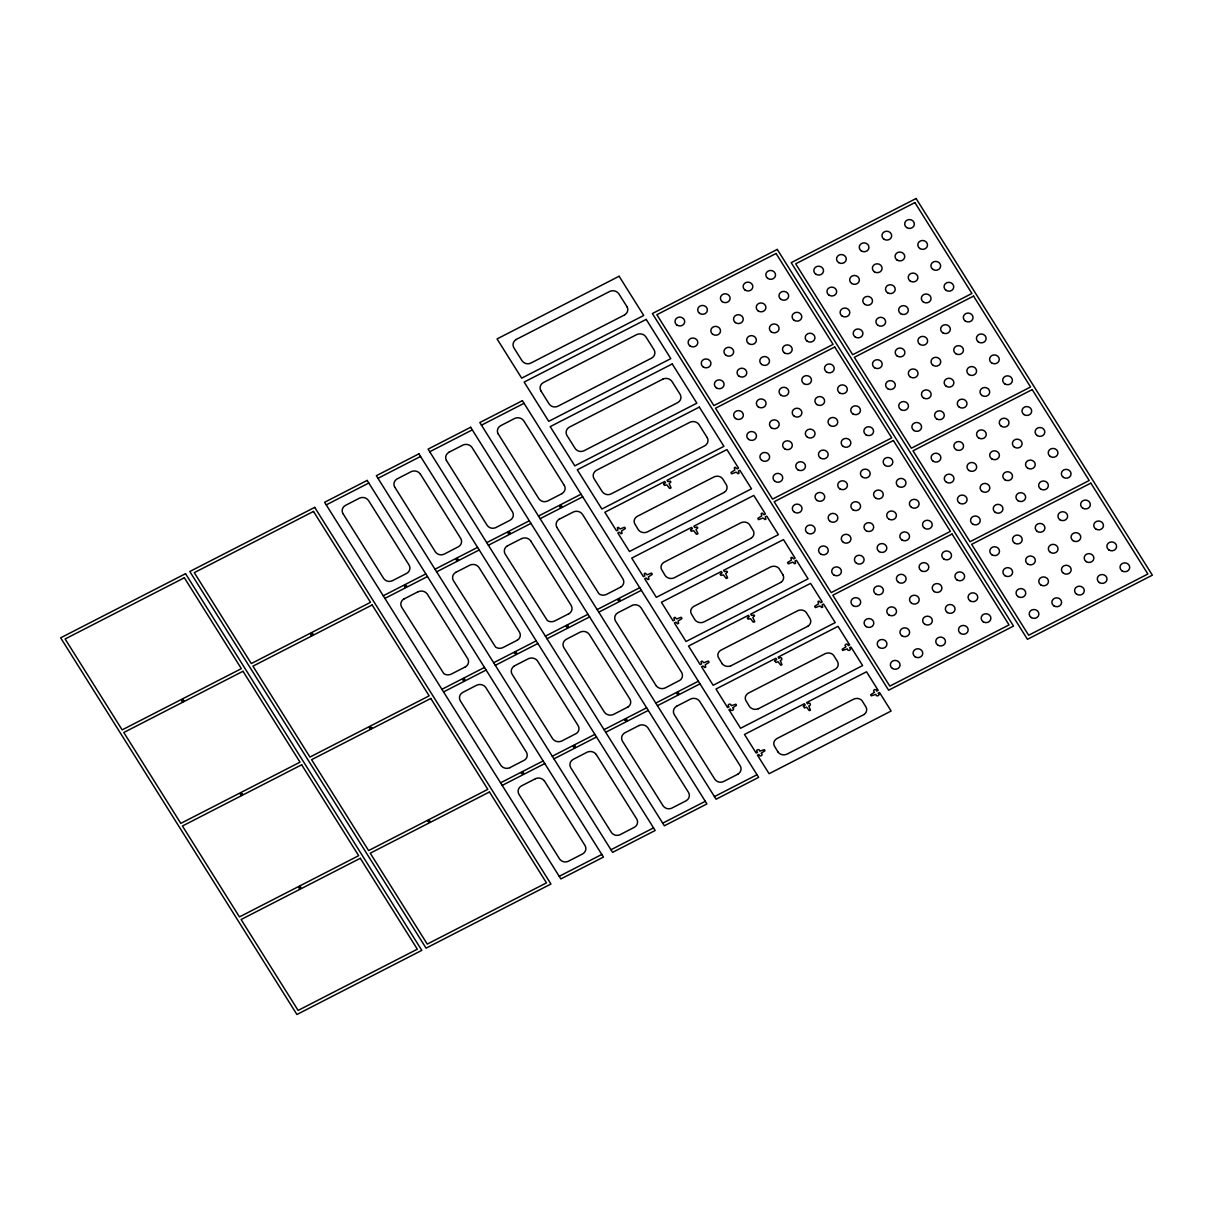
<?xml version="1.0" encoding="UTF-8"?>
<svg xmlns="http://www.w3.org/2000/svg" width="1213" height="1213" viewBox="0 0 1213 1213"><rect width="100%" height="100%" fill="white"/><g stroke="black" fill="none" stroke-linecap="round" stroke-linejoin="round"><path stroke-width="1.5" d="M724.358 492.326L647.242 531.976A6.899 6.292 4.9 0 1 638.296 529.732L634.702 523.652A6.035 5.504 4.9 0 1 634.945 518.603A7.627 6.96 4.9 0 1 637.401 516.283L714.032 476.921A7.703 7.02 4.9 0 1 717.778 476.239A6.156 5.61 4.9 0 1 722.614 478.756L726.481 484.988A6.55 5.974 4.9 0 1 724.343 492.296M780.929 582.361L703.813 622.011A6.899 6.292 4.9 0 1 694.867 619.767L691.274 613.687A6.035 5.504 4.9 0 1 691.516 608.623A7.627 6.96 4.9 0 1 693.972 606.318L770.604 566.956A7.703 7.02 4.9 0 1 774.349 566.274A6.156 5.61 4.9 0 1 779.186 568.791L783.052 575.023M808.055 626.135L730.939 665.785M863.99 714.548L786.873 754.198A6.899 6.292 4.9 0 1 777.927 751.969M516.177 339.473L609.851 291.378A6.884 6.277 4.9 0 1 618.766 293.713L627.015 306.768M624.619 314.91L530.945 363.021A8.43 7.687 4.9 0 1 528.959 363.657A6.11 5.565 4.9 0 1 524.38 362.854A7.778 7.096 4.9 0 1 521.984 360.701L513.781 347.631A6.884 6.277 4.9 0 1 516.207 339.519M326.236 504.896L368.813 483.032M377.986 478.316L420.562 456.452M429.72 451.752L472.312 429.872M481.47 425.172L524.046 403.307M448.84 452.297L463.032 445.019A6.884 6.277 4.9 0 1 471.948 447.354L512.599 512.068A6.884 6.277 4.9 0 1 510.173 520.18L496.011 527.503A8.218 7.49 4.9 0 1 493.312 528.216A6.05 5.519 4.9 0 1 488.869 527.003A8.142 7.43 4.9 0 1 487.05 525.184L446.445 460.455M561.953 493.646L547.76 500.939A8.218 7.49 4.9 0 1 545.062 501.636A6.05 5.519 4.9 0 1 540.604 500.423A8.142 7.43 4.9 0 1 538.799 498.619L498.194 433.875M383.247 595.78L425.824 573.916M434.997 569.215L477.573 547.351M486.747 542.636L529.323 520.771M538.481 516.071L581.057 494.207M384.9 598.403L427.476 576.539M436.635 571.823L479.211 549.959M488.384 545.259L530.96 523.394M540.134 518.679L582.71 496.814M404.005 598.964L418.197 591.671M455.754 572.384L469.947 565.106A6.884 6.277 4.9 0 1 478.938 567.396L519.513 632.155A6.884 6.277 4.9 0 1 517.147 640.343M507.504 545.82L521.696 538.527M559.238 519.24L573.431 511.947A6.884 6.277 4.9 0 1 582.437 514.251L622.997 579.01A6.884 6.277 4.9 0 1 620.631 587.198M465.367 666.877L451.175 674.155A7.566 6.899 4.9 0 1 447.142 674.822A6.05 5.519 4.9 0 1 443.746 673.488L401.609 607.106A6.884 6.277 4.9 0 1 403.974 598.919M517.117 640.297L502.925 647.59A7.566 6.899 4.9 0 1 498.877 648.258A6.05 5.519 4.9 0 1 495.48 646.923L453.359 580.542A6.884 6.277 4.9 0 1 455.724 572.354M568.852 613.733L554.659 621.011A7.566 6.899 4.9 0 1 550.626 621.678A6.05 5.519 4.9 0 1 547.23 620.343L505.108 553.962A6.884 6.277 4.9 0 1 507.474 545.774M620.601 587.153L606.409 594.446A7.566 6.899 4.9 0 1 602.376 595.098A6.05 5.519 4.9 0 1 598.979 593.779L556.843 527.382M441.911 689.302L484.487 667.438M493.646 662.723L536.222 640.858M545.395 636.158L587.971 614.278M597.145 609.578L639.721 587.714M443.549 691.91L486.125 670.046M495.298 665.346L537.875 643.481M547.033 638.766L589.609 616.901M598.782 612.186L641.359 590.322M514.403 665.892L528.595 658.614A6.884 6.277 4.9 0 1 537.511 660.949L578.161 725.662A7.217 6.581 4.9 0 1 578.768 730.074A6.414 5.853 4.9 0 1 576.251 733.516L561.574 741.098A6.884 6.277 4.9 0 1 552.658 738.762L512.007 674.049A6.884 6.277 4.9 0 1 514.433 665.937M632.094 605.469L617.902 612.747A6.884 6.277 4.9 0 0 615.461 620.92L656.112 685.633M509.839 767.677L524.501 760.096A6.414 5.853 4.9 0 0 527.018 756.639A7.217 6.581 4.9 0 0 526.427 752.242L485.806 687.498A6.884 6.277 4.9 0 0 476.83 685.148L462.669 692.471A6.884 6.277 4.9 0 0 460.227 700.644L500.878 765.358A6.884 6.277 4.9 0 0 509.854 767.708M500.56 782.81L543.136 760.945M552.309 756.23L594.886 734.365M604.044 729.665L646.62 707.801M655.793 703.085L698.37 681.221M502.197 785.418L544.773 763.553M553.947 758.853L596.523 736.988M605.696 732.273L648.273 710.409M657.431 705.708L700.007 683.844M535.509 778.701L521.317 785.979A6.884 6.277 4.9 0 0 518.876 794.151L559.527 858.865A8.082 7.369 4.9 0 0 561.619 860.866A6.065 5.519 4.9 0 0 566.137 861.867A8.264 7.536 4.9 0 0 568.488 861.185L582.68 853.891A6.884 6.277 4.9 0 0 585.121 845.734L544.47 781.005M676.551 706.269L690.743 698.976A6.884 6.277 4.9 0 1 699.658 701.311L740.309 766.025A6.884 6.277 4.9 0 1 737.883 774.137M758.368 708.756L835.484 669.106A6.55 5.974 4.9 0 0 837.607 661.767L833.74 655.536A6.156 5.61 4.9 0 0 828.888 653.019A7.703 7.02 4.9 0 0 825.158 653.701L748.512 693.063A7.627 6.96 4.9 0 0 746.071 695.383A6.035 5.504 4.9 0 0 745.828 700.432L749.452 706.497A6.899 6.292 4.9 0 0 758.337 708.726M737.913 774.182L723.721 781.46A8.264 7.536 4.9 0 1 721.371 782.142A6.065 5.519 4.9 0 1 716.868 781.142A8.082 7.369 4.9 0 1 714.76 779.14L674.155 714.412A6.884 6.277 4.9 0 1 676.581 706.3M559.223 876.317L601.8 854.452M610.958 849.752L653.534 827.888M662.707 823.172L705.284 801.308M714.457 796.592L757.033 774.728M722.023 663.526L718.399 657.461A6.035 5.504 4.9 0 1 718.642 652.397A7.627 6.96 4.9 0 1 721.098 650.092L797.729 610.73A7.703 7.02 4.9 0 1 801.475 610.048A6.156 5.61 4.9 0 1 806.311 612.565L810.163 618.797A6.55 5.974 4.9 0 1 808.04 626.105M777.958 751.954L774.334 745.889A6.035 5.504 4.9 0 1 774.576 740.825A7.627 6.96 4.9 0 1 777.017 738.505L853.664 699.158A7.703 7.02 4.9 0 1 857.409 698.461A6.156 5.61 4.9 0 1 862.246 700.993L866.097 707.224A6.55 5.974 4.9 0 1 863.974 714.533M707.209 437.635L699.006 424.55A6.884 6.277 4.9 0 0 690.03 422.2L596.387 470.341A6.884 6.277 4.9 0 0 593.945 478.498L602.194 491.568A7.778 7.096 4.9 0 0 604.574 493.721A6.11 5.565 4.9 0 0 609.169 494.525A8.43 7.687 4.9 0 0 611.155 493.873L704.814 445.778A6.884 6.277 4.9 0 0 707.255 437.605M540.862 390.783L549.064 403.868A8.142 7.43 4.9 0 0 550.869 405.688A6.05 5.519 4.9 0 0 555.327 406.901A8.218 7.49 4.9 0 0 558.01 406.173L651.684 358.078A6.884 6.277 4.9 0 0 654.125 349.905L645.877 336.85A6.884 6.277 4.9 0 0 636.901 334.5L543.257 382.641A6.884 6.277 4.9 0 0 540.816 390.798M564.348 485.503L523.743 420.759A6.884 6.277 4.9 0 0 514.752 418.394L500.59 425.733A6.884 6.277 4.9 0 0 498.149 433.89M530.642 540.846L571.247 605.575A6.884 6.277 4.9 0 1 568.882 613.763M420.244 473.904L460.849 538.648A6.884 6.277 4.9 0 1 458.438 546.745L444.261 554.083A8.218 7.49 4.9 0 1 441.577 554.781A6.05 5.519 4.9 0 1 437.12 553.568A8.142 7.43 4.9 0 1 435.315 551.763L394.695 487.019M596.205 754.441L636.825 819.169A6.884 6.277 4.9 0 1 634.399 827.281L620.237 834.605A8.264 7.536 4.9 0 1 617.887 835.287A6.065 5.519 4.9 0 1 613.369 834.286A8.082 7.369 4.9 0 1 611.276 832.3L570.671 767.556A6.884 6.277 4.9 0 1 573.082 759.444L587.259 752.121A6.884 6.277 4.9 0 1 596.174 754.456M342.961 513.599L383.566 578.328A8.142 7.43 4.9 0 0 385.37 580.148A6.05 5.519 4.9 0 0 389.828 581.376A8.218 7.49 4.9 0 0 392.527 580.648L406.719 573.37A6.884 6.277 4.9 0 0 409.16 565.197L368.509 500.484A6.884 6.277 4.9 0 0 359.518 498.118L345.356 505.457A6.884 6.277 4.9 0 0 342.915 513.615M656.142 685.618A6.884 6.277 4.9 0 0 665.088 687.998L679.735 680.372A6.414 5.853 4.9 0 0 682.252 676.915A7.217 6.581 4.9 0 0 681.661 672.518L641.04 607.774A6.884 6.277 4.9 0 0 632.064 605.423M556.888 527.367A6.884 6.277 4.9 0 1 559.208 519.209M564.394 485.473A6.884 6.277 4.9 0 1 561.922 493.6M521.711 538.572A6.884 6.277 4.9 0 1 530.688 540.816M446.399 460.47A6.884 6.277 4.9 0 1 448.871 452.343M394.665 487.05A6.884 6.277 4.9 0 1 397.121 478.923L411.283 471.584A6.884 6.277 4.9 0 1 420.214 473.934M535.494 778.655A6.884 6.277 4.9 0 1 544.425 781.036M418.227 591.717A6.884 6.277 4.9 0 1 427.203 593.961L467.763 658.72A6.884 6.277 4.9 0 1 465.398 666.907M730.923 665.755A6.899 6.292 4.9 0 1 721.993 663.541M783.067 575.023A6.55 5.974 4.9 0 1 780.914 582.331M627.06 306.753A6.884 6.277 4.9 0 1 624.589 314.88M242.539 794.075C240.568 798.412 238.855 790.36 242.539 794.075M371.694 727.755C369.404 732.121 368.161 723.994 371.694 727.755M298.641 887.537C301.703 891.449 301.097 883.382 298.641 887.537M427.795 821.201C431.221 824.976 429.66 817.092 427.795 821.201M406.689 586.152C404.096 590.519 403.459 582.179 406.689 586.228M458.438 559.587C456.179 563.969 454.996 555.706 458.438 559.587M510.188 533.007C508.035 537.223 506.746 529.141 510.188 533.007M561.922 506.428C559.481 510.734 558.768 502.409 561.922 506.428M663.769 484.108L663.845 484.487A5.58 5.095 4.9 0 0 664.39 485.367L666.862 484.897L669.561 488.399A1.82 1.668 4.9 0 0 671.047 487.747L669.136 483.729L670.85 482.031A5.58 5.095 4.9 0 0 670.304 481.152L667.832 481.637L667.014 480.318L726.905 449.568L738.55 468.142L737.125 468.87L735.245 467.278A5.58 5.095 4.9 0 0 734.29 467.763L734.851 470.038L731.06 472.448A1.82 1.668 4.9 0 0 731.803 473.813L736.17 472.13L738.05 473.722A5.58 5.095 4.9 0 0 739.005 473.222L738.444 470.962L739.854 470.235L751.514 488.809L629.456 551.49L617.811 532.916L619.221 532.189L621.101 533.781A5.58 5.095 4.9 0 0 622.057 533.28L621.496 531.021L625.286 528.61A1.82 1.668 4.9 0 0 624.559 527.246L620.177 528.929L618.312 527.337A5.58 5.095 4.9 0 0 617.356 527.822L617.917 530.096L616.492 530.824L604.847 512.25L664.739 481.485L665.558 482.804L663.769 484.002M690.637 529.96L690.728 530.339A5.58 5.095 4.9 0 0 691.274 531.218L693.745 530.733L696.444 534.251A1.82 1.668 4.9 0 0 697.93 533.599L696.019 529.581L697.733 527.882A5.58 5.095 4.9 0 0 697.187 527.003L694.715 527.488L693.897 526.169L753.789 495.42L765.433 513.994L764.008 514.721L762.189 513.099A5.58 5.095 4.9 0 0 761.173 513.615L761.734 515.889L757.943 518.285A1.82 1.668 4.9 0 0 758.686 519.664L763.053 517.981L764.933 519.573A5.58 5.095 4.9 0 0 765.888 519.073L765.327 516.814L766.737 516.086L778.397 534.645L656.339 597.327L644.694 578.768L646.104 578.025L647.985 579.632A5.58 5.095 4.9 0 0 648.94 579.132L648.379 576.872L652.169 574.462A1.82 1.668 4.9 0 0 651.442 573.097L647.06 574.78L645.24 573.158A5.58 5.095 4.9 0 0 644.239 573.673L644.8 575.932L643.375 576.675L631.73 558.101L691.622 527.337L692.441 528.641L690.652 529.854M720.34 574.143L720.416 574.522A5.58 5.095 4.9 0 0 720.962 575.402L723.448 574.917L726.132 578.419A1.82 1.668 4.9 0 0 727.618 577.767L725.708 573.749L727.436 572.066A5.58 5.095 4.9 0 0 726.875 571.187L724.404 571.657L723.585 570.353L783.477 539.603L795.121 558.162L793.696 558.905L791.937 557.267A5.58 5.095 4.9 0 0 790.861 557.798L791.437 560.057L787.631 562.468A1.82 1.668 4.9 0 0 788.374 563.833L792.741 562.15L794.621 563.757A5.58 5.095 4.9 0 0 795.576 563.257L795.015 560.997L796.441 560.254L808.085 578.828L686.027 641.51L674.383 622.936L675.793 622.208L677.673 623.8A5.58 5.095 4.9 0 0 678.628 623.315L678.067 621.041L681.858 618.645A1.82 1.668 4.9 0 0 681.13 617.265L676.763 618.948L674.989 617.326A5.58 5.095 4.9 0 0 673.928 617.857L674.489 620.116L673.063 620.844L661.419 602.285L721.31 571.52L722.129 572.824L720.355 574.022M747.451 617.917L747.542 618.296A5.58 5.095 4.9 0 0 748.087 619.176L750.559 618.691L753.258 622.193A1.82 1.668 4.9 0 0 754.744 621.541L752.833 617.523L754.547 615.84A5.58 5.095 4.9 0 0 754.001 614.961L751.529 615.431L750.695 614.127L810.587 583.377L822.247 601.936L820.822 602.679L819.002 601.057A5.58 5.095 4.9 0 0 817.987 601.572L818.548 603.831L814.757 606.242A1.82 1.668 4.9 0 0 815.5 607.607L819.867 605.924L821.747 607.531A5.58 5.095 4.9 0 0 822.702 607.031L822.141 604.771L823.551 604.029L835.211 622.603L713.153 685.284L701.508 666.71L702.918 665.982L704.798 667.575A5.58 5.095 4.9 0 0 705.754 667.089L705.193 664.815L708.983 662.419A1.82 1.668 4.9 0 0 708.256 661.04L703.874 662.723L702.115 661.1A5.58 5.095 4.9 0 0 701.038 661.631L701.614 663.89L700.189 664.618L688.544 646.059L748.436 615.294L749.255 616.598L747.466 617.811M774.895 660.903L776.017 662.495L777.988 661.676L780.717 665.179A1.926 1.759 4.9 0 0 781.96 664.663L780.262 660.509C784.038 659.948 780.596 655.596 778.943 658.416L778.124 657.112L838.016 626.348L849.676 644.922L848.251 645.65C847.917 642.481 843.111 644.558 845.977 646.817L842.186 649.243A1.926 1.759 4.9 0 0 842.762 650.395L847.296 648.91C847.66 652.397 852.784 649.273 849.555 647.742L850.98 647.014L862.625 665.588L740.582 728.27L728.922 709.696L730.347 708.968C730.711 712.456 735.851 709.332 732.622 707.801L736.412 705.42A1.926 1.759 4.9 0 0 735.836 704.222L731.303 705.708C730.908 702.494 726.147 704.677 729.028 706.876L727.618 707.604L715.973 689.029L775.85 658.265L776.684 659.584L774.895 660.858M803.4 706.36L804.522 707.937L806.493 707.118L809.223 710.621A1.926 1.759 4.9 0 0 810.466 710.121L808.768 705.951C812.452 705.496 809.359 701.084 807.449 703.858L806.63 702.554L866.522 671.79L878.182 690.364L876.756 691.092C876.423 687.892 871.556 690.076 874.482 692.259L870.691 694.7A1.926 1.759 4.9 0 0 871.268 695.837L875.801 694.352C876.18 697.839 881.26 694.715 878.076 693.184L879.486 692.456L891.13 711.03L769.087 773.712L757.428 755.138L758.853 754.41C759.08 757.776 764.311 755.032 761.127 753.243L764.918 750.817A1.926 1.759 4.9 0 0 764.342 749.664L759.808 751.15C759.414 747.951 754.622 750.15 757.534 752.318L756.124 753.046L744.479 734.471L804.371 703.722L805.189 705.026L803.4 706.3M462.729 679.629C465.928 683.541 465.095 675.535 462.729 679.629M514.464 653.049C517.83 656.885 516.662 648.985 514.464 653.049M566.213 626.484C569.367 630.411 568.503 622.466 566.213 626.408M617.963 599.904C621.132 603.771 620.298 596.099 617.963 599.829M521.378 773.136C524.228 777.093 524.259 769.3 521.393 773.06M573.127 746.556C576.402 750.392 575.493 742.492 573.143 746.48M624.877 719.991C628.273 723.782 627.045 715.973 624.877 719.991M676.611 693.411C679.902 697.308 678.795 689.363 676.611 693.411M183.891 700.583C181.586 704.874 180.525 696.671 183.891 700.583M313.045 634.247C309.937 638.478 310.149 630.214 313.045 634.247M628 706.952L613.323 714.533A6.884 6.277 4.9 0 1 604.408 712.183L563.757 647.469A6.884 6.277 4.9 0 1 566.183 639.357L580.345 632.034A6.884 6.277 4.9 0 1 589.26 634.369L629.911 699.097A7.217 6.581 4.9 0 1 630.517 703.495A6.414 5.853 4.9 0 1 628 706.952M751.241 538.178L674.125 577.828A6.899 6.292 4.9 0 1 665.179 575.584L661.585 569.504A6.035 5.504 4.9 0 1 661.828 564.454A7.627 6.96 4.9 0 1 664.284 562.135L740.916 522.773A7.703 7.02 4.9 0 1 744.661 522.09A6.156 5.61 4.9 0 1 749.498 524.607L753.364 530.839A6.55 5.974 4.9 0 1 751.226 538.147M619.115 276.246L497.057 338.927L521.681 378.153L643.724 315.471L619.115 276.246M777.26 249.408L652.367 313.545L888.629 690.212L1013.522 626.075L777.26 249.408M646.195 319.398L524.137 382.08L548.746 421.32L670.804 358.639L646.195 319.398M776.062 253.487L656.855 314.713L713.866 405.597L833.088 344.386L776.062 253.487M185.544 573.688L60.65 637.826L296.912 1014.493L421.806 950.355L185.544 573.688M314.698 507.368L189.804 571.505L426.066 948.157L550.945 884.019L314.698 507.368M367.175 480.409L324.599 502.273L560.861 878.94L603.437 857.075L367.175 480.409M418.925 453.844L376.348 475.708L612.595 852.36L655.172 830.496L418.925 453.844M470.659 427.264L428.083 449.128L664.345 825.795L706.921 803.916L470.659 427.264M522.409 400.684L479.832 422.549L716.095 799.215L758.671 777.351L522.409 400.684M916.088 198.507L791.194 262.645L1027.456 639.312L1152.35 575.174L916.088 198.507M184.346 577.767L65.123 638.978L122.149 729.877L241.357 668.651L184.346 577.767M313.5 511.431L194.277 572.657L251.288 663.556L370.511 602.33L313.5 511.431M914.89 202.586L795.683 263.812L852.694 354.712L971.901 293.485L914.89 202.586M672.245 363.945L550.202 426.627L574.81 465.853L696.869 403.171L672.245 363.945M662.98 379.078L569.306 427.173A6.884 6.277 4.9 0 0 566.865 435.346L575.114 448.401A8.082 7.369 4.9 0 0 577.221 450.402A6.065 5.519 4.9 0 0 581.74 451.403A8.264 7.536 4.9 0 0 584.075 450.72L677.749 402.61A6.884 6.277 4.9 0 0 680.19 394.452L671.941 381.398A6.884 6.277 4.9 0 0 662.965 379.032M699.325 407.098L577.267 469.78L601.875 509.02L723.934 446.339L699.325 407.098M834.726 346.994L715.503 408.22L772.514 499.119L891.737 437.893L834.726 346.994M242.994 671.274L123.787 732.5L180.798 823.384L300.02 762.173L242.994 671.274M372.148 604.953L252.941 666.164L309.952 757.064L429.159 695.837L372.148 604.953M973.554 296.093L854.331 357.319L911.342 448.219L1030.565 386.992L973.554 296.093M893.375 440.501L774.167 501.727L831.178 592.626L950.385 531.4L893.375 440.501M301.658 764.781L182.435 826.008L239.446 916.907L358.669 855.681L301.658 764.781M430.797 698.461L311.589 759.687L368.6 850.571L487.823 789.36L430.797 698.461M1032.202 389.616L912.98 450.827L970.006 541.726L1089.213 480.5L1032.202 389.616M952.038 534.023L832.815 595.234L889.826 686.133L1009.049 624.907L952.038 534.023M360.306 858.288L241.099 919.515L298.11 1010.414L417.317 949.188L360.306 858.288M489.461 791.968L370.238 853.194L427.264 944.093L546.472 882.867L489.461 791.968M1090.851 483.123L971.643 544.349L1028.654 635.233L1147.877 574.022L1090.851 483.123M638.993 725.541L624.801 732.834A6.884 6.277 4.9 0 0 622.36 741.007L663.011 805.72A8.082 7.369 4.9 0 0 665.118 807.722A6.065 5.519 4.9 0 0 669.637 808.722A8.264 7.536 4.9 0 0 671.972 808.04L686.164 800.747A6.884 6.277 4.9 0 0 688.605 792.574L647.954 727.861A6.884 6.277 4.9 0 0 638.978 725.51M874.452 271.848A4.867 4.443 4.9 0 0 882.078 268.68A4.867 4.443 4.9 0 0 875.164 264.191A4.867 4.443 4.9 0 0 874.452 271.848M897.059 260.052A4.867 4.443 4.9 0 0 904.731 257.004A4.867 4.443 4.9 0 0 897.893 252.41A4.867 4.443 4.9 0 0 897.059 260.052M906.748 227.589A4.867 4.443 4.9 0 0 914.359 224.42A4.867 4.443 4.9 0 0 907.445 219.947A4.867 4.443 4.9 0 0 906.748 227.589M884.034 239.264A4.867 4.443 4.9 0 0 891.661 236.095A4.867 4.443 4.9 0 0 884.747 231.607A4.867 4.443 4.9 0 0 884.034 239.264M919.879 248.529A4.867 4.443 4.9 0 0 927.49 245.36A4.867 4.443 4.9 0 0 920.576 240.871A4.867 4.443 4.9 0 0 919.879 248.529M861.336 250.924A4.867 4.443 4.9 0 0 868.948 247.755A4.867 4.443 4.9 0 0 862.034 243.267A4.867 4.443 4.9 0 0 861.336 250.924M932.994 269.453A4.867 4.443 4.9 0 0 940.621 266.284A4.867 4.443 4.9 0 0 933.692 261.796A4.867 4.443 4.9 0 0 932.994 269.453M838.623 262.584A4.867 4.443 4.9 0 0 846.249 259.415A4.867 4.443 4.9 0 0 839.32 254.927A4.867 4.443 4.9 0 0 838.623 262.584M1063.437 477.391A4.867 4.443 4.9 0 0 1071.049 474.222A4.867 4.443 4.9 0 0 1064.135 469.734A4.867 4.443 4.9 0 0 1063.437 477.391M1004.895 479.787A4.867 4.443 4.9 0 0 1012.506 476.618A4.867 4.443 4.9 0 0 1005.592 472.13A4.867 4.443 4.9 0 0 1004.895 479.787M1040.724 489.051A4.867 4.443 4.9 0 0 1048.35 485.882A4.867 4.443 4.9 0 0 1041.421 481.394A4.867 4.443 4.9 0 0 1040.724 489.051M946.352 482.183A4.867 4.443 4.9 0 0 953.964 479.014A4.867 4.443 4.9 0 0 947.05 474.541A4.867 4.443 4.9 0 0 946.352 482.183M982.181 491.447A4.867 4.443 4.9 0 0 989.808 488.278A4.867 4.443 4.9 0 0 982.879 483.805A4.867 4.443 4.9 0 0 982.181 491.447M1018.01 500.711A4.867 4.443 4.9 0 0 1025.637 497.542A4.867 4.443 4.9 0 0 1018.723 493.069A4.867 4.443 4.9 0 0 1018.01 500.711M1082.709 508.126A4.867 4.443 4.9 0 0 1090.335 504.957A4.867 4.443 4.9 0 0 1083.406 500.469A4.867 4.443 4.9 0 0 1082.709 508.126M959.483 503.122A4.867 4.443 4.9 0 0 967.095 499.953A4.867 4.443 4.9 0 0 960.18 495.465A4.867 4.443 4.9 0 0 959.483 503.122M995.312 512.386A4.867 4.443 4.9 0 0 1002.924 509.217A4.867 4.443 4.9 0 0 996.009 504.729A4.867 4.443 4.9 0 0 995.312 512.386M1059.995 519.786A4.867 4.443 4.9 0 0 1067.622 516.617A4.867 4.443 4.9 0 0 1060.708 512.129A4.867 4.443 4.9 0 0 1059.995 519.786M1095.839 529.05A4.867 4.443 4.9 0 0 1103.451 525.881A4.867 4.443 4.9 0 0 1096.537 521.393A4.867 4.443 4.9 0 0 1095.839 529.05M972.599 524.046A4.867 4.443 4.9 0 0 980.225 520.877A4.867 4.443 4.9 0 0 973.296 516.389A4.867 4.443 4.9 0 0 972.599 524.046M1037.297 531.446A4.867 4.443 4.9 0 0 1044.909 528.277A4.867 4.443 4.9 0 0 1037.994 523.804A4.867 4.443 4.9 0 0 1037.297 531.446M1073.126 540.71A4.867 4.443 4.9 0 0 1080.753 537.541A4.867 4.443 4.9 0 0 1073.823 533.053A4.867 4.443 4.9 0 0 1073.126 540.71M1014.584 543.121A4.867 4.443 4.9 0 0 1022.21 539.952A4.867 4.443 4.9 0 0 1015.281 535.464A4.867 4.443 4.9 0 0 1014.584 543.121M1108.955 549.974A4.867 4.443 4.9 0 0 1116.582 546.805A4.867 4.443 4.9 0 0 1109.668 542.317A4.867 4.443 4.9 0 0 1108.955 549.974M1050.413 552.385A4.867 4.443 4.9 0 0 1058.039 549.201A4.867 4.443 4.9 0 0 1051.125 544.728A4.867 4.443 4.9 0 0 1050.413 552.385M1027.593 468.127A4.867 4.443 4.9 0 0 1035.22 464.958A4.867 4.443 4.9 0 0 1028.306 460.47A4.867 4.443 4.9 0 0 1027.593 468.127M991.764 458.863A4.867 4.443 4.9 0 0 999.391 455.694A4.867 4.443 4.9 0 0 992.461 451.206A4.867 4.443 4.9 0 0 991.764 458.863M933.222 461.258A4.867 4.443 4.9 0 0 940.848 458.089A4.867 4.443 4.9 0 0 933.919 453.601A4.867 4.443 4.9 0 0 933.222 461.258M969.051 470.523A4.867 4.443 4.9 0 0 976.677 467.354A4.867 4.443 4.9 0 0 969.763 462.866A4.867 4.443 4.9 0 0 969.051 470.523M1050.306 456.467A4.867 4.443 4.9 0 0 1057.933 453.298A4.867 4.443 4.9 0 0 1051.004 448.81A4.867 4.443 4.9 0 0 1050.306 456.467M968.944 374.62A4.867 4.443 4.9 0 0 976.571 371.451A4.867 4.443 4.9 0 0 969.642 366.963A4.867 4.443 4.9 0 0 968.944 374.62M933.115 365.356A4.867 4.443 4.9 0 0 940.727 362.187A4.867 4.443 4.9 0 0 933.813 357.699A4.867 4.443 4.9 0 0 933.115 365.356M874.573 367.751A4.867 4.443 4.9 0 0 882.185 364.582A4.867 4.443 4.9 0 0 875.27 360.094A4.867 4.443 4.9 0 0 874.573 367.751M1004.773 383.884A4.867 4.443 4.9 0 0 1012.4 380.715A4.867 4.443 4.9 0 0 1005.471 376.227A4.867 4.443 4.9 0 0 1004.773 383.884M910.402 377.016A4.867 4.443 4.9 0 0 918.029 373.847A4.867 4.443 4.9 0 0 911.099 369.358A4.867 4.443 4.9 0 0 910.402 377.016M946.231 386.28A4.867 4.443 4.9 0 0 953.858 383.111A4.867 4.443 4.9 0 0 946.944 378.623A4.867 4.443 4.9 0 0 946.231 386.28M982.075 395.544A4.867 4.443 4.9 0 0 989.687 392.375A4.867 4.443 4.9 0 0 982.773 387.887A4.867 4.443 4.9 0 0 982.075 395.544M887.689 388.676A4.867 4.443 4.9 0 0 895.315 385.507A4.867 4.443 4.9 0 0 888.401 381.018A4.867 4.443 4.9 0 0 887.689 388.676M923.533 397.94A4.867 4.443 4.9 0 0 931.144 394.771A4.867 4.443 4.9 0 0 924.23 390.283A4.867 4.443 4.9 0 0 923.533 397.94M959.362 407.204A4.867 4.443 4.9 0 0 966.988 404.035A4.867 4.443 4.9 0 0 960.059 399.547A4.867 4.443 4.9 0 0 959.362 407.204M1024.06 414.619A4.867 4.443 4.9 0 0 1031.672 411.45A4.867 4.443 4.9 0 0 1024.758 406.962A4.867 4.443 4.9 0 0 1024.06 414.619M900.819 409.6A4.867 4.443 4.9 0 0 908.446 406.431A4.867 4.443 4.9 0 0 901.517 401.943A4.867 4.443 4.9 0 0 900.819 409.6M936.648 418.864A4.867 4.443 4.9 0 0 944.275 415.695A4.867 4.443 4.9 0 0 937.361 411.207A4.867 4.443 4.9 0 0 936.648 418.864M1001.347 426.279A4.867 4.443 4.9 0 0 1008.973 423.11A4.867 4.443 4.9 0 0 1002.044 418.621A4.867 4.443 4.9 0 0 1001.347 426.279M1037.176 435.543A4.867 4.443 4.9 0 0 1044.802 432.374A4.867 4.443 4.9 0 0 1037.888 427.886A4.867 4.443 4.9 0 0 1037.176 435.543M913.95 430.524A4.867 4.443 4.9 0 0 921.562 427.355A4.867 4.443 4.9 0 0 914.647 422.867A4.867 4.443 4.9 0 0 913.95 430.524M978.633 437.938A4.867 4.443 4.9 0 0 986.26 434.77A4.867 4.443 4.9 0 0 979.346 430.281A4.867 4.443 4.9 0 0 978.633 437.938M1014.477 447.203A4.867 4.443 4.9 0 0 1022.089 444.034A4.867 4.443 4.9 0 0 1015.175 439.546A4.867 4.443 4.9 0 0 1014.477 447.203M955.935 449.598A4.867 4.443 4.9 0 0 963.547 446.429A4.867 4.443 4.9 0 0 956.632 441.941A4.867 4.443 4.9 0 0 955.935 449.598M887.582 292.773A4.867 4.443 4.9 0 0 895.209 289.604A4.867 4.443 4.9 0 0 888.28 285.116A4.867 4.443 4.9 0 0 887.582 292.773M923.411 302.037A4.867 4.443 4.9 0 0 931.038 298.868A4.867 4.443 4.9 0 0 924.109 294.38A4.867 4.443 4.9 0 0 923.411 302.037M829.04 295.168A4.867 4.443 4.9 0 0 836.667 291.999A4.867 4.443 4.9 0 0 829.737 287.511A4.867 4.443 4.9 0 0 829.04 295.168M864.869 304.433A4.867 4.443 4.9 0 0 872.496 301.264A4.867 4.443 4.9 0 0 865.582 296.776A4.867 4.443 4.9 0 0 864.869 304.433M900.713 313.697A4.867 4.443 4.9 0 0 908.325 310.528A4.867 4.443 4.9 0 0 901.411 306.04A4.867 4.443 4.9 0 0 900.713 313.697M965.396 321.111A4.867 4.443 4.9 0 0 973.023 317.942A4.867 4.443 4.9 0 0 966.109 313.454A4.867 4.443 4.9 0 0 965.396 321.111M842.171 316.093A4.867 4.443 4.9 0 0 849.782 312.924A4.867 4.443 4.9 0 0 842.868 308.436A4.867 4.443 4.9 0 0 842.171 316.093M878 325.357A4.867 4.443 4.9 0 0 885.626 322.188A4.867 4.443 4.9 0 0 878.697 317.7A4.867 4.443 4.9 0 0 878 325.357M942.698 332.771A4.867 4.443 4.9 0 0 950.31 329.602A4.867 4.443 4.9 0 0 943.396 325.114A4.867 4.443 4.9 0 0 942.698 332.771M978.269 341.869A4.867 4.443 4.9 0 0 986.093 339.124A4.867 4.443 4.9 0 0 979.482 334.272A4.867 4.443 4.9 0 0 978.269 341.869M855.286 337.017A4.867 4.443 4.9 0 0 862.913 333.848A4.867 4.443 4.9 0 0 855.999 329.36A4.867 4.443 4.9 0 0 855.286 337.017M919.985 344.431A4.867 4.443 4.9 0 0 927.611 341.262A4.867 4.443 4.9 0 0 920.682 336.774A4.867 4.443 4.9 0 0 919.985 344.431M955.814 353.696A4.867 4.443 4.9 0 0 963.44 350.527A4.867 4.443 4.9 0 0 956.526 346.039A4.867 4.443 4.9 0 0 955.814 353.696M991.658 362.96A4.867 4.443 4.9 0 0 999.269 359.791A4.867 4.443 4.9 0 0 992.355 355.303A4.867 4.443 4.9 0 0 991.658 362.96M897.271 356.091A4.867 4.443 4.9 0 0 904.898 352.922A4.867 4.443 4.9 0 0 897.984 348.434A4.867 4.443 4.9 0 0 897.271 356.091M910.296 281.113A4.867 4.443 4.9 0 0 917.907 277.944A4.867 4.443 4.9 0 0 910.993 273.456A4.867 4.443 4.9 0 0 910.296 281.113M815.667 274.077A4.867 4.443 4.9 0 0 823.491 271.348A4.867 4.443 4.9 0 0 816.88 266.481A4.867 4.443 4.9 0 0 815.667 274.077M946.125 290.377A4.867 4.443 4.9 0 0 953.736 287.208A4.867 4.443 4.9 0 0 946.822 282.72A4.867 4.443 4.9 0 0 946.125 290.377M851.753 283.508A4.867 4.443 4.9 0 0 859.365 280.339A4.867 4.443 4.9 0 0 852.451 275.851A4.867 4.443 4.9 0 0 851.753 283.508M991.885 554.781A4.867 4.443 4.9 0 0 999.497 551.612A4.867 4.443 4.9 0 0 992.583 547.124A4.867 4.443 4.9 0 0 991.885 554.781M1086.257 561.634A4.867 4.443 4.9 0 0 1093.868 558.465A4.867 4.443 4.9 0 0 1086.954 553.992A4.867 4.443 4.9 0 0 1086.257 561.634M1027.714 564.045A4.867 4.443 4.9 0 0 1035.326 560.876A4.867 4.443 4.9 0 0 1028.412 556.388A4.867 4.443 4.9 0 0 1027.714 564.045M1122.086 570.898A4.867 4.443 4.9 0 0 1129.712 567.729A4.867 4.443 4.9 0 0 1122.783 563.257A4.867 4.443 4.9 0 0 1122.086 570.898M1063.543 573.309A4.867 4.443 4.9 0 0 1071.17 570.14A4.867 4.443 4.9 0 0 1064.241 565.652A4.867 4.443 4.9 0 0 1063.543 573.309M1005.001 575.705A4.867 4.443 4.9 0 0 1012.628 572.536A4.867 4.443 4.9 0 0 1005.698 568.048A4.867 4.443 4.9 0 0 1005.001 575.705M1099.372 582.574A4.867 4.443 4.9 0 0 1106.999 579.405A4.867 4.443 4.9 0 0 1100.085 574.917A4.867 4.443 4.9 0 0 1099.372 582.574M1040.845 584.969A4.867 4.443 4.9 0 0 1048.457 581.8A4.867 4.443 4.9 0 0 1041.542 577.312A4.867 4.443 4.9 0 0 1040.845 584.969M1076.674 594.234A4.867 4.443 4.9 0 0 1084.286 591.065A4.867 4.443 4.9 0 0 1077.371 586.576A4.867 4.443 4.9 0 0 1076.674 594.234M1018.132 596.629A4.867 4.443 4.9 0 0 1025.743 593.46A4.867 4.443 4.9 0 0 1018.829 588.972A4.867 4.443 4.9 0 0 1018.132 596.629M1053.961 605.894A4.867 4.443 4.9 0 0 1061.587 602.725A4.867 4.443 4.9 0 0 1054.658 598.236A4.867 4.443 4.9 0 0 1053.961 605.894M1031.262 617.553A4.867 4.443 4.9 0 0 1038.874 614.385A4.867 4.443 4.9 0 0 1031.96 609.896A4.867 4.443 4.9 0 0 1031.262 617.553M744.964 289.983A4.867 4.443 4.9 0 0 752.788 287.254A4.867 4.443 4.9 0 0 746.177 282.402A4.867 4.443 4.9 0 0 744.964 289.983M780.793 299.247A4.867 4.443 4.9 0 0 788.617 296.518A4.867 4.443 4.9 0 0 782.006 291.666A4.867 4.443 4.9 0 0 780.793 299.247M722.251 301.658A4.867 4.443 4.9 0 0 730.074 298.914A4.867 4.443 4.9 0 0 723.464 294.062A4.867 4.443 4.9 0 0 722.251 301.658M793.924 320.171A4.867 4.443 4.9 0 0 801.748 317.442A4.867 4.443 4.9 0 0 795.137 312.59A4.867 4.443 4.9 0 0 793.924 320.171M699.537 313.318A4.867 4.443 4.9 0 0 707.361 310.573A4.867 4.443 4.9 0 0 700.75 305.721A4.867 4.443 4.9 0 0 699.537 313.318M758.231 310.953A4.867 4.443 4.9 0 0 765.903 307.89A4.867 4.443 4.9 0 0 759.065 303.311A4.867 4.443 4.9 0 0 758.231 310.953M767.662 278.323A4.867 4.443 4.9 0 0 775.486 275.594A4.867 4.443 4.9 0 0 768.875 270.726A4.867 4.443 4.9 0 0 767.662 278.323M839.441 392.769A4.867 4.443 4.9 0 0 847.265 390.025A4.867 4.443 4.9 0 0 840.654 385.173A4.867 4.443 4.9 0 0 839.441 392.769M780.899 395.165A4.867 4.443 4.9 0 0 788.723 392.421A4.867 4.443 4.9 0 0 782.112 387.569A4.867 4.443 4.9 0 0 780.899 395.165M716.216 387.751A4.867 4.443 4.9 0 0 724.04 385.021A4.867 4.443 4.9 0 0 717.429 380.154A4.867 4.443 4.9 0 0 716.216 387.751M816.986 404.596A4.867 4.443 4.9 0 0 824.613 401.427A4.867 4.443 4.9 0 0 817.698 396.939A4.867 4.443 4.9 0 0 816.986 404.596M852.83 413.86A4.867 4.443 4.9 0 0 860.442 410.691A4.867 4.443 4.9 0 0 853.527 406.203A4.867 4.443 4.9 0 0 852.83 413.86M758.201 406.825A4.867 4.443 4.9 0 0 766.025 404.096A4.867 4.443 4.9 0 0 759.414 399.229A4.867 4.443 4.9 0 0 758.201 406.825M735.381 322.582A4.867 4.443 4.9 0 0 743.205 319.838A4.867 4.443 4.9 0 0 736.594 314.986A4.867 4.443 4.9 0 0 735.381 322.582M771.21 331.846A4.867 4.443 4.9 0 0 779.034 329.102A4.867 4.443 4.9 0 0 772.423 324.25A4.867 4.443 4.9 0 0 771.21 331.846M807.297 341.278A4.867 4.443 4.9 0 0 814.924 338.109A4.867 4.443 4.9 0 0 807.994 333.62A4.867 4.443 4.9 0 0 807.297 341.278M676.839 324.978A4.867 4.443 4.9 0 0 684.663 322.233A4.867 4.443 4.9 0 0 678.052 317.381A4.867 4.443 4.9 0 0 676.839 324.978M712.668 334.242A4.867 4.443 4.9 0 0 720.492 331.498A4.867 4.443 4.9 0 0 713.881 326.646A4.867 4.443 4.9 0 0 712.668 334.242M748.497 343.506A4.867 4.443 4.9 0 0 756.321 340.762A4.867 4.443 4.9 0 0 749.71 335.91A4.867 4.443 4.9 0 0 748.497 343.506M784.341 352.771A4.867 4.443 4.9 0 0 792.165 350.026A4.867 4.443 4.9 0 0 785.554 345.174A4.867 4.443 4.9 0 0 784.341 352.771M689.954 345.902A4.867 4.443 4.9 0 0 697.778 343.173A4.867 4.443 4.9 0 0 691.167 338.306A4.867 4.443 4.9 0 0 689.954 345.902M725.799 355.166A4.867 4.443 4.9 0 0 733.622 352.437A4.867 4.443 4.9 0 0 727.012 347.57A4.867 4.443 4.9 0 0 725.799 355.166M826.569 372.012A4.867 4.443 4.9 0 0 834.195 368.843A4.867 4.443 4.9 0 0 827.281 364.355A4.867 4.443 4.9 0 0 826.569 372.012M761.628 364.431A4.867 4.443 4.9 0 0 769.451 361.686A4.867 4.443 4.9 0 0 762.841 356.834A4.867 4.443 4.9 0 0 761.628 364.431M703.085 366.826A4.867 4.443 4.9 0 0 710.909 364.097A4.867 4.443 4.9 0 0 704.298 359.23A4.867 4.443 4.9 0 0 703.085 366.826M803.87 383.672A4.867 4.443 4.9 0 0 811.482 380.503A4.867 4.443 4.9 0 0 804.568 376.015A4.867 4.443 4.9 0 0 803.87 383.672M738.914 376.091A4.867 4.443 4.9 0 0 746.738 373.361A4.867 4.443 4.9 0 0 740.127 368.494A4.867 4.443 4.9 0 0 738.914 376.091M794.288 416.256A4.867 4.443 4.9 0 0 801.899 413.087A4.867 4.443 4.9 0 0 794.985 408.599A4.867 4.443 4.9 0 0 794.288 416.256M830.117 425.52A4.867 4.443 4.9 0 0 837.743 422.351A4.867 4.443 4.9 0 0 830.814 417.863A4.867 4.443 4.9 0 0 830.117 425.52M865.946 434.785A4.867 4.443 4.9 0 0 873.572 431.616A4.867 4.443 4.9 0 0 866.658 427.128A4.867 4.443 4.9 0 0 865.946 434.785M735.487 418.485A4.867 4.443 4.9 0 0 743.311 415.756A4.867 4.443 4.9 0 0 736.7 410.889A4.867 4.443 4.9 0 0 735.487 418.485M771.316 427.749A4.867 4.443 4.9 0 0 779.155 425.02A4.867 4.443 4.9 0 0 772.529 420.153A4.867 4.443 4.9 0 0 771.316 427.749M807.403 437.18A4.867 4.443 4.9 0 0 815.03 434.011A4.867 4.443 4.9 0 0 808.116 429.523A4.867 4.443 4.9 0 0 807.403 437.18M843.247 446.445A4.867 4.443 4.9 0 0 850.859 443.276A4.867 4.443 4.9 0 0 843.945 438.788A4.867 4.443 4.9 0 0 843.247 446.445M748.618 439.409A4.867 4.443 4.9 0 0 756.442 436.68A4.867 4.443 4.9 0 0 749.831 431.813A4.867 4.443 4.9 0 0 748.618 439.409M784.705 448.84A4.867 4.443 4.9 0 0 792.316 445.671A4.867 4.443 4.9 0 0 785.402 441.183A4.867 4.443 4.9 0 0 784.705 448.84M820.534 458.105A4.867 4.443 4.9 0 0 828.161 454.936A4.867 4.443 4.9 0 0 821.231 450.448A4.867 4.443 4.9 0 0 820.534 458.105M885.232 465.519A4.867 4.443 4.9 0 0 892.844 462.35A4.867 4.443 4.9 0 0 885.93 457.862A4.867 4.443 4.9 0 0 885.232 465.519M761.734 460.334A4.867 4.443 4.9 0 0 769.573 457.604A4.867 4.443 4.9 0 0 762.962 452.737A4.867 4.443 4.9 0 0 761.734 460.334M862.519 477.179A4.867 4.443 4.9 0 0 870.146 474.01A4.867 4.443 4.9 0 0 863.216 469.522A4.867 4.443 4.9 0 0 862.519 477.179M797.836 469.765A4.867 4.443 4.9 0 0 805.447 466.596A4.867 4.443 4.9 0 0 798.533 462.108A4.867 4.443 4.9 0 0 797.836 469.765M898.348 486.443A4.867 4.443 4.9 0 0 905.975 483.274A4.867 4.443 4.9 0 0 899.06 478.786A4.867 4.443 4.9 0 0 898.348 486.443M839.821 488.839A4.867 4.443 4.9 0 0 847.432 485.67A4.867 4.443 4.9 0 0 840.518 481.182A4.867 4.443 4.9 0 0 839.821 488.839M774.864 481.258A4.867 4.443 4.9 0 0 782.688 478.529A4.867 4.443 4.9 0 0 776.077 473.661A4.867 4.443 4.9 0 0 774.864 481.258M875.65 498.103A4.867 4.443 4.9 0 0 883.261 494.934A4.867 4.443 4.9 0 0 876.347 490.446A4.867 4.443 4.9 0 0 875.65 498.103M911.479 507.368A4.867 4.443 4.9 0 0 919.105 504.199A4.867 4.443 4.9 0 0 912.176 499.711A4.867 4.443 4.9 0 0 911.479 507.368M817.107 500.499A4.867 4.443 4.9 0 0 824.719 497.33A4.867 4.443 4.9 0 0 817.805 492.842A4.867 4.443 4.9 0 0 817.107 500.499M934.298 591.61A4.867 4.443 4.9 0 0 941.925 588.441A4.867 4.443 4.9 0 0 934.996 583.953A4.867 4.443 4.9 0 0 934.298 591.61M898.469 582.346A4.867 4.443 4.9 0 0 906.096 579.177A4.867 4.443 4.9 0 0 899.167 574.689A4.867 4.443 4.9 0 0 898.469 582.346M970.142 600.875A4.867 4.443 4.9 0 0 977.754 597.706A4.867 4.443 4.9 0 0 970.84 593.218A4.867 4.443 4.9 0 0 970.142 600.875M875.756 594.006A4.867 4.443 4.9 0 0 883.382 590.837A4.867 4.443 4.9 0 0 876.468 586.364A4.867 4.443 4.9 0 0 875.756 594.006M852.936 509.763A4.867 4.443 4.9 0 0 860.563 506.594A4.867 4.443 4.9 0 0 853.634 502.106A4.867 4.443 4.9 0 0 852.936 509.763M888.765 519.028A4.867 4.443 4.9 0 0 896.392 515.859A4.867 4.443 4.9 0 0 889.478 511.37A4.867 4.443 4.9 0 0 888.765 519.028M794.394 512.159A4.867 4.443 4.9 0 0 802.02 508.99A4.867 4.443 4.9 0 0 795.106 504.502A4.867 4.443 4.9 0 0 794.394 512.159M924.609 528.292A4.867 4.443 4.9 0 0 932.221 525.123A4.867 4.443 4.9 0 0 925.307 520.635A4.867 4.443 4.9 0 0 924.609 528.292M830.238 521.423A4.867 4.443 4.9 0 0 837.849 518.254A4.867 4.443 4.9 0 0 830.935 513.766A4.867 4.443 4.9 0 0 830.238 521.423M866.067 530.688A4.867 4.443 4.9 0 0 873.678 527.519A4.867 4.443 4.9 0 0 866.764 523.03A4.867 4.443 4.9 0 0 866.067 530.688M901.896 539.952A4.867 4.443 4.9 0 0 909.523 536.783A4.867 4.443 4.9 0 0 902.593 532.295A4.867 4.443 4.9 0 0 901.896 539.952M807.524 533.083A4.867 4.443 4.9 0 0 815.151 529.914A4.867 4.443 4.9 0 0 808.222 525.426A4.867 4.443 4.9 0 0 807.524 533.083M843.353 542.347A4.867 4.443 4.9 0 0 850.98 539.179A4.867 4.443 4.9 0 0 844.051 534.69A4.867 4.443 4.9 0 0 843.353 542.347M879.198 551.612A4.867 4.443 4.9 0 0 886.809 548.443A4.867 4.443 4.9 0 0 879.895 543.955A4.867 4.443 4.9 0 0 879.198 551.612M820.655 554.007A4.867 4.443 4.9 0 0 828.267 550.838A4.867 4.443 4.9 0 0 821.353 546.366A4.867 4.443 4.9 0 0 820.655 554.007M856.484 563.272A4.867 4.443 4.9 0 0 864.096 560.103A4.867 4.443 4.9 0 0 857.182 555.63A4.867 4.443 4.9 0 0 856.484 563.272M833.771 574.947A4.867 4.443 4.9 0 0 841.397 571.778A4.867 4.443 4.9 0 0 834.483 567.29A4.867 4.443 4.9 0 0 833.771 574.947M943.881 559.026A4.867 4.443 4.9 0 0 951.508 555.857A4.867 4.443 4.9 0 0 944.578 551.369A4.867 4.443 4.9 0 0 943.881 559.026M921.183 570.686A4.867 4.443 4.9 0 0 928.794 567.517A4.867 4.443 4.9 0 0 921.88 563.029A4.867 4.443 4.9 0 0 921.183 570.686M957.012 579.95A4.867 4.443 4.9 0 0 964.623 576.782A4.867 4.443 4.9 0 0 957.709 572.293A4.867 4.443 4.9 0 0 957.012 579.95M911.6 603.27A4.867 4.443 4.9 0 0 919.211 600.101A4.867 4.443 4.9 0 0 912.297 595.613A4.867 4.443 4.9 0 0 911.6 603.27M947.429 612.535A4.867 4.443 4.9 0 0 955.04 609.366A4.867 4.443 4.9 0 0 948.126 604.878A4.867 4.443 4.9 0 0 947.429 612.535M853.057 605.681A4.867 4.443 4.9 0 0 860.669 602.512A4.867 4.443 4.9 0 0 853.755 598.024A4.867 4.443 4.9 0 0 853.057 605.681M983.258 621.799A4.867 4.443 4.9 0 0 990.885 618.63A4.867 4.443 4.9 0 0 983.955 614.142A4.867 4.443 4.9 0 0 983.258 621.799M888.886 614.946A4.867 4.443 4.9 0 0 896.513 611.761A4.867 4.443 4.9 0 0 889.584 607.288A4.867 4.443 4.9 0 0 888.886 614.946M924.715 624.195A4.867 4.443 4.9 0 0 932.342 621.026A4.867 4.443 4.9 0 0 925.428 616.553A4.867 4.443 4.9 0 0 924.715 624.195M960.56 633.459A4.867 4.443 4.9 0 0 968.171 630.29A4.867 4.443 4.9 0 0 961.257 625.817A4.867 4.443 4.9 0 0 960.56 633.459M866.173 626.605A4.867 4.443 4.9 0 0 873.8 623.437A4.867 4.443 4.9 0 0 866.886 618.948A4.867 4.443 4.9 0 0 866.173 626.605M902.017 635.87A4.867 4.443 4.9 0 0 909.629 632.701A4.867 4.443 4.9 0 0 902.715 628.213A4.867 4.443 4.9 0 0 902.017 635.87M937.846 645.134A4.867 4.443 4.9 0 0 945.458 641.965A4.867 4.443 4.9 0 0 938.544 637.477A4.867 4.443 4.9 0 0 937.846 645.134M879.304 647.53A4.867 4.443 4.9 0 0 886.93 644.361A4.867 4.443 4.9 0 0 880.001 639.873A4.867 4.443 4.9 0 0 879.304 647.53M915.133 656.794A4.867 4.443 4.9 0 0 922.759 653.625A4.867 4.443 4.9 0 0 915.845 649.137A4.867 4.443 4.9 0 0 915.133 656.794M892.434 668.454A4.867 4.443 4.9 0 0 900.046 665.285A4.867 4.443 4.9 0 0 893.132 660.797A4.867 4.443 4.9 0 0 892.434 668.454"/></g></svg>
